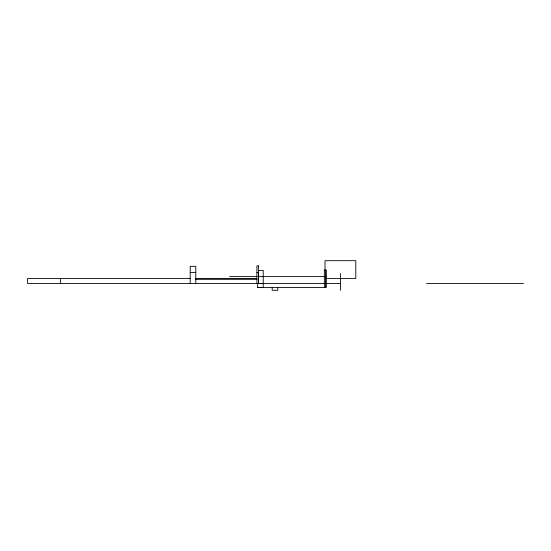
<?xml version="1.0" encoding="UTF-8"?>
<svg xmlns="http://www.w3.org/2000/svg" width="551" height="551" viewBox="0 0 551 551"><rect width="100%" height="100%" fill="white"/><g stroke="black" fill="none" stroke-linecap="round" stroke-linejoin="round"><path stroke-width="0.83" d="M256.911 272.476L258.495 272.476L258.515 283.372L258.529 279.323M258.529 265.913L256.911 265.913L256.911 283.372M257.661 287.512L325.978 287.512L325.978 270.052L324.36 270.052L324.36 287.512M258.453 270.458L263.226 270.458L263.226 287.594L257.661 287.594L257.661 283.462M190.212 272.476L195.784 272.476M229.567 276.616L257.103 276.616M258.453 276.616L325.978 276.616M190.095 278.517L27.55 278.517L27.55 283.462L324.36 283.462M195.24 278.517L256.842 278.517M325.813 278.517L355.788 278.517L355.788 260.692L325 260.692L325 270.031M195.784 279.323L256.911 279.323M325.62 283.462L340.511 283.462M426.632 283.462L523.45 283.462M257.661 283.545L263.226 283.545M340.511 273.578L340.511 290.308M325.944 270.052L325.944 287.512M277.766 287.739L277.766 290.308L272.194 290.308L272.194 287.739M258.495 265.913L258.529 283.372M195.784 283.372L195.784 266.319L190.212 266.319L190.212 283.372M60.527 278.517L60.527 283.462"/></g></svg>
